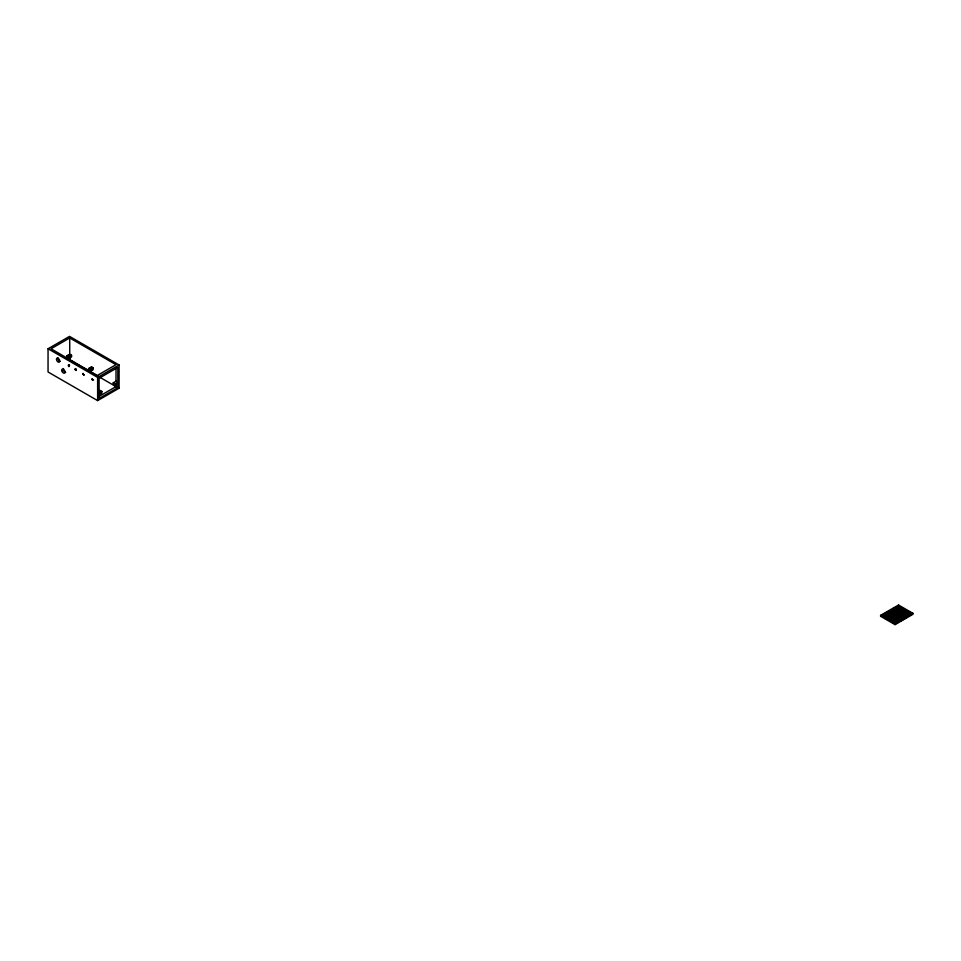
<?xml version="1.0" encoding="UTF-8"?>
<svg xmlns="http://www.w3.org/2000/svg" width="961" height="961" viewBox="0 0 961 961"><rect width="100%" height="100%" fill="white"/><g stroke="black" fill="none" stroke-linecap="round" stroke-linejoin="round"><path stroke-width="1.44" d="M83.09 373.361L83.463 374.31M92.112 378.562C94.454 382.154 90.19 377.541 92.712 380.039M93.553 379.787L92.532 379.799M69.288 366.513C67.967 362.946 68.531 368.027 68.844 366.129M68.507 364.7L68.471 365.384M75.174 368.519L75.871 370.453L75.21 369.456M48.05 348.771L69.528 336.374L119.104 364.988L119.104 388.208L97.626 400.605L48.05 371.991L48.05 348.771L97.626 377.397L119.104 364.988M69.733 337.96L51.005 348.783L97.277 375.487L116.005 364.675L69.733 337.96L69.733 354.225L66.91 355.858L66.91 357.516L68.724 358.573L71.558 356.939L71.558 355.282L69.733 354.225M66.91 355.858L68.724 356.915L71.558 355.282M88.628 368.519L91.379 366.934L93.217 367.979L93.205 369.637L90.454 371.234L88.628 370.177L88.628 368.519L90.454 369.577L93.205 367.991L91.391 366.922M88.628 370.177L89.998 369.384M82.994 373.577L83.763 375.174L83.139 373.865M98.19 391.427L100.028 390.37L101.854 391.427L101.854 393.085L99.091 394.671M113.242 382.778L116.005 381.181L117.831 382.238L115.068 383.823L113.242 382.778L113.242 384.4L115.068 385.445L117.831 383.859M99.091 393.013L101.854 391.427M98.527 396.713L116.005 386.622L116.005 384.076M117.831 387.679L99.091 398.491L99.091 378.262L117.831 367.438L117.831 387.679L69.733 359.907L69.733 357.228M880.612 615.34L898.523 605.01L912.95 613.334L912.95 614.295L895.051 624.626L880.612 616.301L880.612 615.34L895.051 623.677L912.95 613.334M882.594 614.932L898.847 605.874L882.594 614.932L883.339 616.674M880.612 616.301L898.847 605.874M882.787 615.4L886.679 613.791L883.339 615.725M886.979 612.974L890.883 611.364L886.979 612.974L887.471 614.247M895.075 608.938L891.171 610.559L895.075 608.938L895.075 609.899M898.727 606.199L895.376 608.133L899.28 606.523L898.523 605.01M883.567 616.818L883.567 615.857L886.919 613.935M884.396 616.337L900.373 606.799L884.396 616.337L883.567 615.857M884.12 616.181L900.373 606.799M885.525 616.986L901.466 607.784M885.67 617.07L901.61 607.869M886.222 617.394L902.307 608.277M902.86 608.589L886.919 617.791L886.919 618.752M903.004 608.673L887.063 617.887L887.063 618.836M887.616 618.199L903.712 609.082M906.355 610.607L890.415 619.821L890.415 620.77M890.571 619.905L906.511 610.703M891.111 620.217L907.052 611.016M891.267 620.301L907.208 611.1M907.761 611.424L891.82 620.626L891.82 621.575M907.905 611.508L891.964 620.71L891.964 621.659M892.517 621.022L908.457 611.821M892.661 621.118L908.601 611.905M894.427 621.863L910.403 612.325L894.066 621.923L897.958 620.301L897.418 619.989M894.15 621.707L910.403 612.325M898.259 619.497L902.163 617.887L901.61 617.563M911.653 613.094L895.111 622.536L911.929 613.562M911.929 613.25L895.952 622.788M896.361 623.401L895.111 623.485L898.307 622.284M903.208 619.449L899.856 621.383L899.856 619.797L900.553 620.025L900.553 620.986L900.001 620.662L901.106 620.662M905.598 617.43L907.4 617.034L906.848 615.761M909.502 615.821L908.397 615.821L911.605 614.608M76.123 370.417L75.174 369.468M84.136 375.078L83.09 373.853M900.373 607.112L899.508 606.655L896.157 608.589L896.709 608.914M910.007 612.722L910.56 613.034L906.655 614.656M900.361 607.784L903.712 609.718M905.262 610.607L908.601 612.541M899.364 607.376L898.811 607.064L898.811 608.013M900.205 607.869L903.556 609.803M905.106 610.703L908.457 612.637M897.322 607.004L897.874 608.277M898.115 607.472L898.811 607.7M899.508 608.277L903.004 610.127L903.004 611.076M904.409 611.1L907.905 612.95M908.601 613.526L909.31 613.755M909.647 614.139L910.343 614.379M898.955 608.589L902.307 610.523M903.857 611.424L907.208 613.358M898.811 608.673L902.163 610.607M903.712 611.508L907.052 613.442M895.928 607.82L896.625 608.049M896.709 608.277L897.418 608.505M898.115 609.082L901.61 610.932M903.004 611.905L906.511 613.755M907.208 614.331L907.905 614.559M908.253 614.944L908.95 616.133M897.562 609.406L900.913 611.328M902.463 612.229L905.803 614.163M897.418 609.49L900.757 611.424M902.307 612.313L905.658 614.247M895.868 609.406L891.964 611.016L892.517 611.328M896.709 609.887L900.205 611.737M901.61 612.722L905.106 614.559M905.803 615.136L906.355 615.46L902.463 617.07M894.523 609.262L893.97 608.938L893.91 610.848M899.508 612.145L896.157 610.211L896.157 611.965M905.262 615.46L905.803 616.734M906.295 616.073L906.848 617.346M894.379 609.346L893.826 609.022L893.826 609.983L894.619 610.127M894.523 609.574L895.159 609.803M896.012 610.295L899.364 612.229M900.913 613.118L904.265 615.052M905.106 615.545L905.658 616.818M893.826 609.658L893.129 609.43L893.129 611.016M895.316 610.703L898.811 612.541M900.205 613.526L903.712 615.376M905.106 616.181L901.058 613.034L900.913 614.884M905.454 616.566L906.151 617.755M893.129 610.067L892.577 609.755L893.213 610.932M893.91 610.523L893.37 610.211L893.37 611.16M894.763 611.016L898.115 612.95M899.664 613.839L903.004 615.773M905.454 617.202L904.902 616.878L904.902 617.839M894.619 611.1L897.958 613.034L897.958 613.995M899.508 613.935L902.86 615.857L902.86 616.818M892.433 610.475L891.724 610.235L891.724 611.196M893.91 611.508L897.418 613.358M898.811 614.331L902.307 616.181M903.712 616.986L903.004 614.968M904.049 617.37L904.757 617.599M893.37 611.821L896.709 613.755M898.259 614.656L901.61 616.59M903.496 617.695L904.049 618.968L904.601 618.644L904.049 618.331M896.565 613.839L893.213 611.905L893.213 612.866M898.115 614.74L901.466 616.674M891.664 611.821L887.676 613.526L887.676 612.577M892.517 612.313L896.012 614.163M897.418 615.136L900.913 616.986M890.571 611.821L891.111 614.884M891.964 612.637L895.316 614.559M896.865 615.46L900.205 617.394M891.82 612.722L895.159 614.656M896.709 615.545L900.061 617.479M901.959 618.584L902.499 619.857L901.959 619.533M888.925 611.857L889.634 612.085L889.574 613.995M889.718 612.313L890.415 612.541M891.111 613.118L894.619 614.968M896.012 615.953L899.508 617.791L900.061 619.088M900.205 618.367L900.913 619.557M901.25 618.992L901.959 620.169M888.925 612.493L888.384 612.169L888.324 614.079M889.165 612.637L889.718 613.899M890.571 613.442L893.91 615.376M895.46 616.265L898.811 618.199M888.781 612.577L888.228 612.253L888.084 613.935M889.574 613.034L889.021 612.722L889.021 613.671M890.415 613.526L893.766 615.46M895.316 616.349L898.667 618.283M888.228 612.89L887.532 612.662L887.532 613.611M888.324 613.118L889.021 613.358M889.718 613.935L893.213 615.773M894.619 616.758L898.115 618.608M898.811 619.184L899.508 619.413M889.165 614.247L892.517 616.181M894.066 617.07L897.418 619.004M889.021 614.331L892.373 616.265M893.91 617.154L897.262 619.088M899.856 620.746L900.409 621.07L900.409 620.109M888.324 614.74L891.82 616.59M893.213 617.563L896.709 619.413M886.126 614.103L885.586 613.791L885.525 615.689M887.772 615.052L891.111 616.986M892.661 617.887L896.709 621.022M896.865 620.301L897.262 621.659M885.982 614.187L885.429 613.875L885.429 614.824M887.616 615.136L890.967 617.07M892.517 617.971L895.868 619.905M884.733 614.271L885.429 614.511M885.525 614.74L886.222 614.968M886.919 615.545L890.415 617.394M891.82 618.367L895.316 620.217M884.18 614.596L884.673 616.818M891.267 618.692L894.619 620.626L894.463 621.659M895.46 621.118L895.868 622.476M897.057 622.043L896.505 621.731L896.505 622.68M884.036 614.68L884.588 615.953M891.111 618.776L894.463 620.71M883.339 615.088L884.036 615.316M884.817 615.773L884.12 615.545L884.12 616.494M885.525 616.349L889.021 618.199M890.415 619.184L893.91 621.022M894.619 621.599L895.316 621.839M896.361 622.452L895.952 622.476M887.772 619.244L888.324 619.557L888.324 617.791M68.279 355.065L70.117 356.111L70.105 357.78M91.836 368.772L90.01 367.727L91.824 368.784L91.824 370.441M115.296 386.01L119.104 388.208M69.24 364.627L69.516 365.42M75.931 368.748L76.412 369.384M908.806 615.268L908.806 616.217M907.905 612.145L907.905 613.899M907.761 613.034L907.761 613.995M906.511 612.145L906.511 614.716M906.355 613.034L906.355 614.8M905.959 611.016L905.959 612.782M906.007 616.878L906.007 617.839M905.803 610.932L905.803 612.866M905.658 611.016L905.658 612.782M905.106 612.145L905.106 614.079M904.962 613.034L904.962 613.995M903.712 612.145L903.712 614.884M903.556 613.034L903.556 614.8M902.86 610.211L902.86 611.16M902.307 612.95L902.307 614.079M902.163 613.034L902.163 613.995M901.754 610.211L901.754 611.16M901.754 615.857L901.754 616.818M901.61 610.127L901.61 611.881M901.61 614.968L901.61 616.902M901.466 610.211L901.466 611.965M901.466 615.857L901.466 616.818M900.913 608.109L900.913 610.031M900.757 608.193L900.757 609.947M900.757 613.839L900.757 614.8M900.757 618.692L900.757 619.641M900.361 610.211L900.361 611.965M900.361 615.857L900.361 616.818M900.205 610.127L900.205 612.061M900.205 614.968L900.205 616.902M900.061 610.211L900.061 611.965M900.061 615.857L900.061 616.818M899.664 608.193L899.508 609.226M899.364 617.887L899.364 618.836M898.955 610.211L898.955 611.965M898.955 615.857L898.955 616.818M898.811 610.127L898.811 612.061M898.811 614.968L898.811 616.902M898.811 619.821L898.811 620.77M898.115 612.145L898.115 613.899M898.115 617.791L898.115 619.557M897.958 617.887L897.958 619.641M897.562 610.211L897.562 611.965M897.562 615.857L897.562 616.818M897.61 621.731L897.61 622.68M897.418 610.127L897.418 612.061M897.418 615.773L897.418 616.902M896.865 613.034L896.865 613.995M896.865 617.887L896.865 618.836M896.709 612.95L896.709 614.079M896.709 617.791L896.709 618.752M896.565 613.034L896.565 613.995M896.565 617.887L896.565 618.836M896.157 615.857L896.157 617.623M896.157 620.71L896.157 621.659M896.012 610.932L896.012 612.061M896.012 616.59L896.012 617.707M895.46 613.034L895.46 614.8M895.46 617.887L895.46 619.641M895.664 622.86L895.664 623.809M895.316 612.145L895.316 614.884M895.316 617.791L895.316 619.725M895.159 613.034L895.159 614.8M895.159 617.887L895.159 619.641M895.051 623.677L895.051 624.626M894.523 608.625L894.463 611.16M894.066 613.034L894.066 613.995M894.066 617.887L894.066 619.641M893.91 612.145L893.91 614.079M893.91 617.791L893.91 619.725M893.766 613.034L893.766 613.995M893.766 617.887L893.766 619.641M893.37 620.71L893.37 621.659M893.213 614.968L893.069 616.818M893.213 619.821L893.213 622.38M892.973 611.112L892.433 609.839L892.433 610.788M892.661 613.034L892.661 614.8M892.661 618.692L892.661 619.641M892.517 612.95L892.517 614.884M892.517 618.608L892.517 619.725M892.373 613.034L892.373 614.8M892.373 618.692L892.373 619.641M891.88 610.151L891.88 611.112M891.267 613.034L891.267 614.8M890.967 613.839L890.967 614.8M890.571 615.857L890.571 617.623M890.415 614.968L890.415 617.707M889.718 618.752L889.718 617.791L886.366 615.857L886.366 616.818M889.574 618.836L889.574 617.887L886.222 615.953L886.222 616.902M889.165 615.857L889.165 616.818M889.021 614.968L889.021 616.902M888.469 613.034L888.469 613.995M888.469 617.887L888.469 618.836M888.168 617.887L888.168 618.836M887.772 615.857L887.772 617.623M887.616 615.773L887.616 617.707M886.126 613.466L886.126 614.427M116.005 367.871L116.005 381.181M115.068 383.823L115.068 385.445M97.626 377.397L97.626 400.605M90.454 369.577L90.454 371.234M68.724 356.915L68.724 358.573M60.05 361.384A2.294 1.321 60 0 1 58.489 359.991A2.294 1.321 60 0 1 58.068 357.936M65.732 372.436A2.294 1.321 60 0 1 63.774 370.994A2.294 1.321 60 0 1 63.51 368.58M900.913 607.472L884.973 616.674L888.324 618.608L904.265 609.406L900.913 607.472M905.803 610.295L889.862 619.497L893.213 621.431L909.154 612.229L905.803 610.295M897.754 621.647L897.057 621.407L897.057 622.368L897.754 622.596L897.754 621.647M56.543 359.726A2.294 1.321 60 0 0 59.258 362.141A2.294 1.321 60 0 0 58.537 358.585A2.294 1.321 60 0 0 56.543 359.726M61.828 370.73A2.294 1.321 60 0 0 64.543 373.144A2.294 1.321 60 0 0 63.822 369.589A2.294 1.321 60 0 0 61.828 370.73"/></g></svg>
